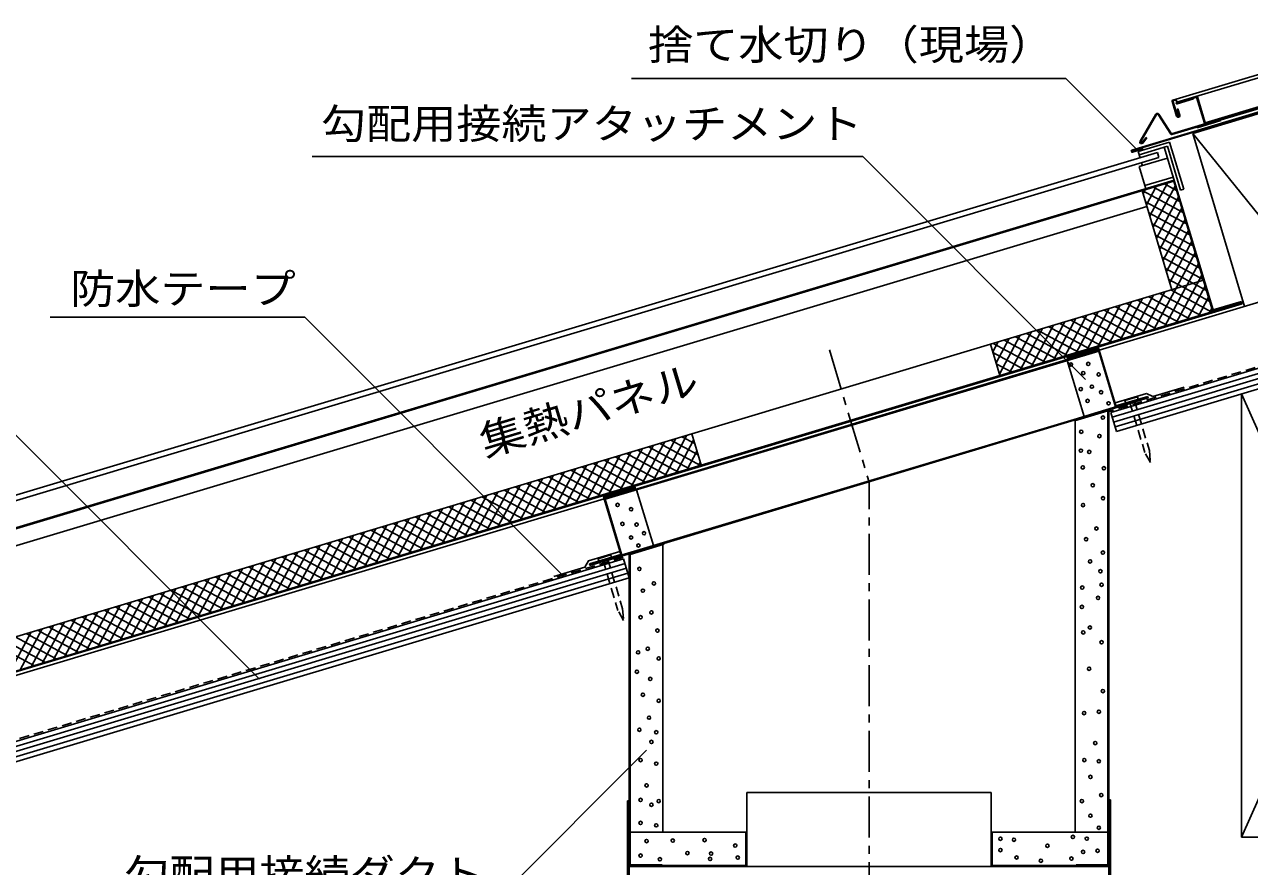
# Model space of a CAD drawing. Units: millimetres, scale not verified. Extents: x -947 to 764, y -596 to 489.
# Drawn here: x -373 to 373, y -74 to 439 of the extents above; entities that cross this region are included whole.
import ezdxf
from ezdxf.enums import TextEntityAlignment as Align

# ---------------------------------------------------------------- set-up
doc = ezdxf.new("R2010")
doc.units = ezdxf.units.MM
doc.header["$LTSCALE"] = 5
doc.linetypes.add('CHAIN1', pattern=[8, 5, -1, 1, -1])
doc.linetypes.add('DASHED1', pattern=[1.8, 1.2, -0.6])
doc.layers.add('3-1', color=7, linetype='Continuous')
doc.styles.add('ＭＳ ゴシック', font='')
doc.styles.get('ＭＳ ゴシック').set_extended_font_data('MS Gothic')

msp = doc.modelspace()

# ---------------------------------------------------------------- linework, layer by layer
at = {"layer": '3-1'}
for p, q in [((326.498, 392.836), (428.458, 423.426)), ((328.988, 391.495), (428.458, 421.338)), ((261.374, 405.962), (-3.241, 405.962)), ((304.168, 363.168), (261.374, 405.962)), ((397.102, 390.684), (301.54, 362.014)), ((325.828, 372.276), (390.002, 391.529)), ((325.971, 371.797), (390.145, 391.051)), ((328.893, 383.114), (326.163, 392.213)), ((326.642, 392.357), (328.557, 392.932)), ((329.371, 383.258), (326.642, 392.357)), ((328.988, 391.495), (328.557, 392.932)), ((329.084, 391.002), (341.057, 394.594)), ((329.228, 390.523), (339.285, 393.54)), ((339.285, 393.54), (339.141, 394.019)), ((345.798, 378.79), (341.057, 394.594)), ((346.277, 378.933), (341.536, 394.737)), ((346.277, 378.933), (385.548, 390.715)), ((306.623, 367.802), (316.297, 384.276)), ((316.728, 384.023), (307.054, 367.548)), ((325.409, 372.004), (317.578, 384.043)), ((325.828, 372.276), (317.997, 384.315)), ((329.659, 387.52), (329.18, 387.376)), ((330.329, 383.545), (329.18, 387.376)), ((330.808, 383.689), (329.659, 387.52)), ((381.848, 385.429), (338.746, 372.498)), ((341.411, 376.012), (341.296, 376.395)), ((341.4, 376.426), (341.643, 376.081)), ((341.411, 376.012), (355.779, 380.322)), ((343.419, 377.032), (343.662, 376.687)), ((345.387, 377.205), (346.422, 377.933)), ((345.439, 377.638), (345.681, 377.293)), ((347.458, 378.244), (347.701, 377.899)), ((349.477, 378.849), (349.72, 378.505)), ((351.445, 379.022), (352.479, 379.75)), ((351.496, 379.455), (351.739, 379.11)), ((353.516, 380.061), (353.758, 379.716)), ((355.535, 380.667), (355.78, 380.319)), ((355.78, 380.319), (355.664, 380.706)), ((324.666, 367.23), (305.51, 361.483)), ((310.415, 370.064), (307.871, 366.977)), ((310.801, 369.747), (308.257, 366.659)), ((310.415, 370.064), (310.801, 369.747)), ((324.666, 367.23), (333.287, 338.495)), ((338.746, 372.498), (370.356, 267.138)), ((338.746, 372.498), (413.458, 280.069)), ((-508.476, 113.203), (317.167, 360.908)), ((137.731, 358.441), (-197.838, 358.441)), ((273.454, 222.717), (137.731, 358.441)), ((301.319, 361.53), (301.276, 361.674)), ((301.54, 362.014), (301.727, 361.392)), ((308.096, 363.302), (301.727, 361.392)), ((302.067, 361.128), (308.197, 362.967)), ((305.51, 361.483), (306.631, 357.747)), ((323.325, 364.739), (306.085, 359.567)), ((308.096, 363.302), (308.197, 362.967)), ((317.167, 360.908), (318.086, 357.843)), ((321.41, 364.165), (351.152, 265.03)), ((323.325, 364.739), (331.372, 337.92)), ((323.421, 357.46), (306.181, 352.287)), ((306.181, 352.287), (310.204, 338.878)), ((307.55, 354.682), (308.096, 352.862)), ((327.444, 344.05), (-507.777, 93.472)), ((327.109, 343.428), (-507.154, 93.137)), ((326.87, 345.966), (309.629, 340.794)), ((327.109, 343.428), (350.96, 263.929)), ((307.953, 337.681), (326.056, 277.338)), ((332.85, 324.291), (307.973, 337.687)), ((308.49, 335.891), (309.742, 338.217)), ((310.522, 329.118), (316.515, 340.249)), ((312.553, 322.346), (323.288, 342.281)), ((314.585, 315.573), (327.995, 340.476)), ((330.818, 331.064), (314.746, 339.719)), ((328.786, 337.837), (321.518, 341.751)), ((333.287, 338.495), (331.372, 337.92)), ((334.882, 317.519), (309.979, 330.928)), ((316.617, 308.8), (330.027, 333.704)), ((-230.091, 40.112), (-516.021, 326.041)), ((310.826, 328.102), (-485.124, 89.306)), ((336.914, 310.746), (312.011, 324.155)), ((318.649, 302.027), (332.059, 326.931)), ((338.946, 303.973), (314.043, 317.382)), ((320.681, 295.254), (334.09, 320.158)), ((340.978, 297.2), (316.074, 310.609)), ((322.713, 288.481), (336.122, 313.385)), ((324.745, 281.709), (338.154, 306.612)), ((315.049, 253.155), (340.186, 299.839)), ((343.01, 290.427), (318.106, 303.836)), ((345.042, 283.654), (320.138, 297.064)), ((321.822, 255.187), (342.218, 293.067)), ((428.458, 284.569), (281.757, 240.557)), ((347.074, 276.882), (322.17, 290.291)), ((328.595, 257.219), (344.25, 286.294)), ((345.213, 283.085), (215.428, 244.148)), ((349.106, 270.109), (324.202, 283.518)), ((350.367, 263.751), (325.464, 277.16)), ((335.368, 259.251), (346.282, 279.521)), ((368.68, 269.245), (221.175, 224.991)), ((368.823, 268.766), (221.319, 224.512)), ((287.958, 245.027), (301.367, 269.931)), ((294.731, 247.059), (308.14, 271.963)), ((323.276, 255.623), (298.372, 269.032)), ((301.504, 249.091), (314.913, 273.995)), ((330.049, 257.655), (305.145, 271.064)), ((308.276, 251.123), (321.686, 276.027)), ((336.822, 259.687), (311.918, 273.096)), ((343.595, 261.719), (318.691, 275.128)), ((342.141, 261.283), (348.314, 272.748)), ((368.536, 269.724), (350.816, 264.407)), ((368.392, 270.203), (351.152, 265.03)), ((368.392, 270.203), (368.823, 268.766)), ((260.867, 236.899), (274.276, 261.803)), ((267.639, 238.931), (281.049, 263.835)), ((274.412, 240.963), (287.822, 265.867)), ((302.958, 249.527), (278.054, 262.936)), ((281.185, 242.995), (294.594, 267.899)), ((309.73, 251.559), (284.827, 264.968)), ((316.503, 253.591), (291.6, 267)), ((348.913, 263.315), (350.346, 265.975)), ((-202.364, 260.512), (-357.613, 260.512)), ((-45.976, 104.125), (-202.364, 260.512)), ((240.548, 230.803), (253.957, 255.707)), ((247.321, 232.835), (260.73, 257.739)), ((275.866, 241.399), (250.963, 254.809)), ((254.094, 234.867), (267.503, 259.771)), ((282.639, 243.431), (257.735, 256.841)), ((289.412, 245.463), (264.508, 258.872)), ((296.185, 247.495), (271.281, 260.904)), ((218.86, 232.71), (226.866, 247.579)), ((220.891, 225.937), (233.639, 249.611)), ((248.775, 233.272), (223.871, 246.681)), ((227.002, 226.74), (240.412, 251.643)), ((255.548, 235.304), (230.644, 248.713)), ((233.775, 228.771), (247.185, 253.675)), ((262.321, 237.335), (237.417, 250.745)), ((269.094, 239.367), (244.19, 252.777)), ((215.428, 244.148), (33.442, 189.549)), ((215.428, 244.148), (221.319, 224.512)), ((216.828, 239.482), (220.093, 245.547)), ((235.229, 229.208), (216.959, 239.045)), ((242.002, 231.24), (217.099, 244.649)), ((281.757, 240.557), (261.643, 234.522)), ((281.422, 239.934), (261.787, 234.043)), ((281.326, 241.993), (262.17, 236.246)), ((281.47, 241.515), (262.314, 235.767)), ((281.614, 241.036), (262.457, 235.288)), ((281.757, 240.557), (281.183, 242.472)), ((281.422, 239.934), (291.624, 205.931)), ((281.757, 240.557), (291.959, 206.554)), ((425.01, 243.339), (288.798, 202.474)), ((425.872, 240.466), (289.66, 199.6)), ((261.643, 234.522), (0.158, 156.073)), ((261.787, 234.043), (0.301, 155.594)), ((228.457, 227.176), (218.991, 232.273)), ((261.643, 234.522), (261.787, 234.043)), ((262.601, 234.809), (262.026, 236.725)), ((262.266, 234.187), (272.467, 200.184)), ((426.734, 237.592), (290.522, 196.727)), ((427.596, 234.719), (291.384, 193.853)), ((428.458, 231.845), (292.246, 190.98)), ((221.175, 224.991), (39.189, 170.393)), ((221.319, 224.512), (39.333, 169.914)), ((221.684, 225.144), (221.023, 225.5)), ((314.452, 212.258), (333.413, 217.947)), ((291.384, 208.47), (310.54, 214.217)), ((311.279, 212.35), (291.959, 206.554)), ((303.282, 209.429), (300.408, 208.567)), ((311.423, 211.872), (303.282, 209.429)), ((303.425, 208.95), (303.282, 209.429)), ((311.567, 211.393), (303.425, 208.95)), ((305.101, 212.063), (305.532, 210.626)), ((310.54, 214.217), (314.452, 212.258)), ((311.279, 212.35), (311.567, 211.393)), ((368.458, -56.156), (368.458, 213.844)), ((368.458, 213.844), (488.458, -56.156)), ((368.458, -56.156), (488.458, 213.844)), ((300.408, 208.567), (266.405, 198.366)), ((300.552, 208.088), (266.549, 197.887)), ((287.021, 203.507), (266.693, 197.408)), ((287.021, 203.507), (287.021, -72.99)), ((287.621, 204.209), (287.621, -73.99)), ((288.798, 202.474), (292.246, 190.98)), ((300.552, 208.088), (300.408, 208.567)), ((303.425, 208.95), (300.552, 208.088)), ((266.405, 198.366), (16.25, 123.315)), ((266.549, 197.887), (16.393, 122.836)), ((266.693, 197.408), (266.405, 198.366)), ((267.021, 197.506), (267.021, -52.99)), ((33.442, 189.549), (-410.988, 56.214)), ((17.045, 163.749), (30.454, 188.653)), ((35.236, 183.567), (27.459, 187.754)), ((33.442, 189.549), (39.333, 169.914)), ((-10.046, 155.621), (3.363, 180.525)), ((-3.274, 157.653), (10.136, 182.557)), ((25.272, 166.217), (0.368, 179.627)), ((3.499, 159.685), (16.908, 184.589)), ((32.045, 168.249), (7.141, 181.659)), ((10.272, 161.717), (23.681, 186.621)), ((38.817, 170.281), (13.914, 183.691)), ((37.268, 176.794), (20.687, 185.722)), ((23.818, 165.781), (34.577, 185.764)), ((-37.138, 147.494), (-23.729, 172.397)), ((-30.365, 149.526), (-16.956, 174.429)), ((-23.592, 151.558), (-10.183, 176.461)), ((4.953, 160.122), (-19.95, 173.531)), ((-16.819, 153.589), (-3.41, 178.493)), ((11.726, 162.153), (-13.178, 175.563)), ((18.499, 164.185), (-6.405, 177.595)), ((30.59, 167.813), (36.609, 178.991)), ((37.363, 169.845), (38.641, 172.218)), ((39.189, 170.393), (-410.03, 35.621)), ((-64.229, 139.366), (-50.82, 164.27)), ((-57.456, 141.398), (-44.047, 166.301)), ((-50.683, 143.43), (-37.274, 168.333)), ((-22.138, 151.994), (-47.042, 165.403)), ((-43.911, 145.462), (-30.501, 170.365)), ((-15.365, 154.026), (-40.269, 167.435)), ((-8.592, 156.058), (-33.496, 169.467)), ((-1.82, 158.09), (-26.723, 171.499)), ((-84.548, 133.27), (-71.138, 158.174)), ((-77.775, 135.302), (-64.366, 160.206)), ((-49.229, 143.866), (-74.133, 157.275)), ((-71.002, 137.334), (-57.593, 162.238)), ((-42.457, 145.898), (-67.36, 159.307)), ((-35.684, 147.93), (-60.587, 161.339)), ((-28.911, 149.962), (-53.815, 163.371)), ((-1.231, 157.222), (-20.388, 151.475)), ((-0.8, 155.785), (-1.375, 157.701)), ((-19.957, 150.038), (-946.524, -127.945)), ((-111.639, 125.142), (-98.23, 150.046)), ((-104.866, 127.174), (-91.457, 152.078)), ((-98.093, 129.206), (-84.684, 154.11)), ((-69.548, 137.77), (-94.452, 151.179)), ((-91.32, 131.238), (-77.911, 156.142)), ((-62.775, 139.802), (-87.679, 153.211)), ((-56.002, 141.834), (-80.906, 155.243)), ((-19.957, 150.038), (-20.531, 151.954)), ((-1.088, 156.743), (-20.244, 150.996)), ((-0.944, 156.264), (-20.1, 150.517)), ((0.158, 156.073), (-19.957, 150.038)), ((-19.957, 150.038), (-9.755, 116.035)), ((-19.334, 149.703), (-9.133, 115.7)), ((-0.178, 155.45), (10.024, 121.447)), ((-138.73, 117.014), (-125.321, 141.918)), ((-131.957, 119.046), (-118.548, 143.95)), ((-125.185, 121.078), (-111.775, 145.982)), ((-96.639, 129.642), (-121.543, 143.052)), ((-118.412, 123.11), (-105.002, 148.014)), ((-89.866, 131.674), (-114.77, 145.084)), ((-83.094, 133.706), (-107.997, 147.115)), ((-76.321, 135.738), (-101.224, 149.147)), ((-159.049, 110.919), (-145.639, 135.822)), ((-152.276, 112.951), (-138.867, 137.854)), ((-123.731, 121.515), (-148.634, 134.924)), ((-145.503, 114.982), (-132.094, 139.886)), ((-116.958, 123.547), (-141.861, 136.956)), ((-110.185, 125.578), (-135.089, 138.988)), ((-103.412, 127.61), (-128.316, 141.02)), ((-186.14, 102.791), (-172.731, 127.694)), ((-179.367, 104.823), (-165.958, 129.726)), ((-172.594, 106.855), (-159.185, 131.758)), ((-144.049, 115.419), (-168.953, 128.828)), ((-165.822, 108.887), (-152.412, 133.79)), ((-137.276, 117.451), (-162.18, 130.86)), ((-130.503, 119.483), (-155.407, 132.892)), ((-213.231, 94.663), (-199.822, 119.567)), ((-206.458, 96.695), (-193.049, 121.599)), ((-199.686, 98.727), (-186.276, 123.631)), ((-171.14, 107.291), (-196.044, 120.7)), ((-192.913, 100.759), (-179.504, 125.663)), ((-164.367, 109.323), (-189.271, 122.732)), ((-157.595, 111.355), (-182.498, 124.764)), ((-150.822, 113.387), (-175.725, 126.796)), ((16.25, 123.315), (-17.753, 113.114)), ((16.393, 122.836), (-17.609, 112.635)), ((16.537, 122.357), (-4.179, 116.142)), ((15.821, 122.143), (15.821, -52.99)), ((16.537, 122.357), (16.25, 123.315)), ((-8.127, 113.392), (-935.461, -164.822)), ((-233.55, 88.567), (-220.141, 113.471)), ((-226.777, 90.599), (-213.368, 115.503)), ((-198.232, 99.163), (-223.135, 112.572)), ((-220.004, 92.631), (-206.595, 117.535)), ((-191.459, 101.195), (-216.362, 114.604)), ((-184.686, 103.227), (-209.59, 116.636)), ((-177.913, 105.259), (-202.817, 118.668)), ((-9.755, 116.035), (-28.912, 110.288)), ((-17.753, 113.114), (-20.627, 112.252)), ((-17.609, 112.635), (-20.483, 111.773)), ((-17.609, 112.635), (-17.753, 113.114)), ((-15.933, 115.748), (-15.502, 114.311)), ((-8.127, 113.392), (-4.679, 101.898)), ((-4.679, 116.514), (-4.679, -73.99)), ((-4.179, 116.142), (-4.179, -72.99)), ((266.58, 114.521), (267.179, 114.495)), ((-7.265, 110.518), (-934.599, -167.695)), ((-6.403, 107.645), (-933.737, -170.569)), ((-5.541, 104.771), (-932.874, -173.442)), ((-260.641, 80.439), (-247.232, 105.343)), ((-253.868, 82.471), (-240.459, 107.375)), ((-247.095, 84.503), (-233.686, 109.407)), ((-218.55, 93.067), (-243.454, 106.477)), ((-240.323, 86.535), (-226.913, 111.439)), ((-211.777, 95.099), (-236.681, 108.509)), ((-205.004, 97.131), (-229.908, 110.54)), ((-28.912, 110.288), (-28.768, 109.809)), ((-28.624, 109.33), (-28.768, 109.809)), ((-20.483, 111.773), (-28.624, 109.33)), ((-4.679, 101.898), (-932.012, -176.315)), ((-287.732, 72.312), (-274.323, 97.215)), ((-280.96, 74.344), (-267.55, 99.247)), ((-274.187, 76.376), (-260.778, 101.279)), ((-245.641, 84.94), (-270.545, 98.349)), ((-267.414, 78.407), (-254.005, 103.311)), ((-238.869, 86.971), (-263.772, 100.381)), ((-232.096, 89.003), (-256.999, 102.413)), ((-225.323, 91.035), (-250.227, 104.445)), ((-308.051, 66.216), (-294.642, 91.119)), ((-301.278, 68.248), (-287.869, 93.151)), ((-272.733, 76.812), (-297.636, 90.221)), ((-294.505, 70.28), (-281.096, 95.183)), ((-265.96, 78.844), (-290.864, 92.253)), ((-259.187, 80.876), (-284.091, 94.285)), ((-252.414, 82.908), (-277.318, 96.317)), ((-335.142, 58.088), (-321.733, 82.992)), ((-328.369, 60.12), (-314.96, 85.024)), ((-321.597, 62.152), (-308.187, 87.056)), ((-293.051, 70.716), (-317.955, 84.125)), ((-314.824, 64.184), (-301.414, 89.088)), ((-286.278, 72.748), (-311.182, 86.157)), ((-279.506, 74.78), (-304.409, 88.189)), ((-367.552, 48.365), (-416.548, 74.746)), ((-362.234, 49.96), (-348.824, 74.864)), ((-355.461, 51.992), (-342.051, 76.896)), ((-348.688, 54.024), (-335.279, 78.928)), ((-320.143, 62.588), (-345.046, 75.997)), ((-341.915, 56.056), (-328.506, 80.96)), ((-313.37, 64.62), (-338.273, 78.029)), ((-306.597, 66.652), (-331.501, 80.061)), ((-299.824, 68.684), (-324.728, 82.093)), ((-382.552, 43.864), (-369.143, 68.768)), ((-375.779, 45.896), (-362.37, 70.8)), ((-347.234, 54.46), (-372.137, 67.87)), ((-369.006, 47.928), (-355.597, 72.832)), ((-340.461, 56.492), (-365.365, 69.902)), ((-333.688, 58.524), (-358.592, 71.933)), ((-326.915, 60.556), (-351.819, 73.965)), ((-360.779, 50.396), (-385.683, 63.806)), ((-354.007, 52.428), (-378.91, 65.838)), ((5.886, -3.168), (-87.888, -96.943)), ((66.971, -28.99), (66.971, -73.99)), ((215.971, -28.99), (66.971, -28.99)), ((66.971, -28.99), (66.971, -73.99)), ((215.971, -28.99), (66.971, -28.99)), ((215.971, -28.99), (215.971, -73.99)), ((215.971, -28.99), (215.971, -73.99)), ((-5.679, -33.99), (-5.679, -244.99)), ((-5.679, -33.99), (-4.679, -33.99)), ((287.621, -33.49), (288.621, -33.49)), ((288.621, -33.49), (288.621, -244.99)), ((-4.179, -52.99), (66.471, -52.99)), ((66.471, -73.99), (66.471, -52.99)), ((216.471, -52.99), (287.021, -52.99)), ((216.471, -73.99), (216.471, -52.99)), ((368.458, -56.156), (488.458, -56.156)), ((-4.679, -73.49), (66.471, -73.49)), ((-4.679, -73.99), (66.471, -73.99)), ((-4.679, -73.99), (-4.679, -243.99)), ((66.471, -73.99), (216.471, -73.99)), ((215.971, -73.99), (66.971, -73.99)), ((215.971, -73.99), (66.971, -73.99)), ((216.471, -73.49), (287.621, -73.49)), ((216.471, -73.99), (287.621, -73.99)), ((267.621, -72.99), (267.621, -73.49)), ((267.621, -72.99), (287.021, -72.99)), ((287.621, -73.99), (287.621, -243.99))]:
    msp.add_line(p, q, dxfattribs=at)
at = {"layer": '3-1', "linetype": 'CHAIN1'}
for p in [(117.289, 240.668), (141.471, -496.32)]:
    msp.add_line(p, (141.471, 160.063), dxfattribs=at)
at = {"layer": '3-1', "linetype": 'DASHED1'}
for p, q in [((428.458, 245.418), (287.621, 203.165)), ((300.264, 209.046), (309.498, 178.267)), ((303.138, 209.908), (312.308, 179.343)), ((-8.415, 114.35), (-935.748, -163.864)), ((-20.77, 112.731), (-11.536, 81.952)), ((-17.897, 113.593), (-8.727, 83.028))]:
    msp.add_line(p, q, dxfattribs=at)
at = {"layer": '3-1'}
for points in [[(301.679, 362.421), (396.666, 390.919), (393.893, 400.162)], [(-508.476, 113.203), (-507.557, 110.138), (318.086, 357.843)], [(305.101, 212.063), (297.439, 209.764), (297.87, 208.327)], [(39.333, 169.914), (-409.886, 35.142), (-429.043, 29.395)], [(0.158, 156.073), (0.301, 155.594), (-19.334, 149.703)], [(-10.33, 117.951), (-29.487, 112.204), (-31.674, 108.416), (-50.635, 102.727)], [(-20.483, 111.773), (-20.627, 112.252), (-28.768, 109.809)], [(-15.933, 115.748), (-23.596, 113.449), (-23.165, 112.012)], [(-4.179, -72.99), (15.321, -72.99), (15.321, -73.49)]]:
    msp.add_lwpolyline(points, dxfattribs=at)
at = {"layer": '3-1', "linetype": 'DASHED1'}
for points in [[(312.308, 179.343), (312.911, 172.12), (309.498, 178.267)], [(-8.727, 83.028), (-8.124, 75.805), (-11.536, 81.952)]]:
    msp.add_lwpolyline(points, dxfattribs=at)
at = {"layer": '3-1'}
for centre in [(264.526, 231.763), (275.025, 232.138), (272.025, 226.514), (281.399, 225.764), (270.526, 216.765), (277.275, 218.265), (274.65, 209.641), (282.899, 214.89), (287.398, 208.141), (283.954, 199.487), (270.805, 190.772), (281.825, 188.198), (270.592, 179.304), (275.688, 178.523), (271.737, 169.126), (284.557, 168.583), (277.833, 158.211), (284.056, 150.296), (-11.811, 146.275), (-3.562, 143.65), (271.857, 146.167), (-8.811, 134.651), (-0.188, 134.276), (-3.562, 126.402), (4.312, 129.027), (279.996, 131.886), (0.937, 121.528), (273.706, 125.321), (276.14, 111.828), (284.02, 117.233), (1.474, 107.289), (282.444, 105.823), (10.317, 98.446), (283.188, 97.593), (3.685, 94.025), (271.367, 95.908), (281.001, 89.598), (271.172, 84.137), (2.211, 77.813), (8.843, 80.76), (12.528, 69.707), (271.991, 68.575), (276.087, 71.579), (283.185, 62.569), (0.737, 56.443), (6.632, 58.653), (13.265, 52.758), (0, 44.652), (275.541, 46.461), (8.106, 40.231), (3.685, 30.651), (284.004, 32.811), (13.265, 26.966), (7.369, 16.65), (272.538, 19.433), (281.547, 20.252), (1.474, 9.281), (11.791, 7.807), (8.843, 1.911), (279.288, 1.175), (2.211, -9.142), (11.791, -11.353), (272.656, -9.142), (281.498, -9.879), (276.34, -19.459), (5.895, -24.617), (282.972, -30.512), (2.211, -33.46), (8.843, -36.408), (13.265, -34.197), (271.182, -34.197), (276.34, -43.04), (2.211, -47.461), (11.791, -48.935), (281.498, -50.409), (5.895, -58.515), (21.833, -58.202), (41.251, -57.911), (221.489, -57.07), (229.791, -57.743), (265.691, -55.948), (274.129, -57.041), (2.211, -67.358), (30.765, -65.872), (45.231, -66.163), (59.891, -61.212), (221.489, -64.025), (250.209, -61.333), (271.919, -65.147), (280.761, -64.41), (14.001, -69.568), (44.551, -69.367), (61.444, -68.591), (231.361, -68.513), (246.17, -70.532), (264.793, -69.186)]:
    msp.add_circle(centre, 1, dxfattribs=at)
for centre, radius, start, end in [((326.642, 392.357), 0.5, 106.70005, 196.70005), ((329.084, 391.002), 0.5, 106.70005, 286.70005), ((341.057, 394.594), 0.5, 16.70005, 106.70005), ((317.159, 383.77), 1, 33.04005, 149.57895), ((317.159, 383.77), 0.5, 33.04005, 149.57895), ((329.85, 383.401), 1, 196.70005, 16.70005), ((329.85, 383.401), 0.5, 196.70005, 16.70005), ((346.277, 378.933), 0.5, 196.70005, 286.70005), ((307.485, 367.295), 1, 149.57896, 320.51413), ((307.485, 367.295), 0.5, 149.57896, 320.51413), ((325.828, 372.276), 0.5, 213.04005, 286.70005), ((301.851, 361.847), 0.6, 106.7, 196.7), ((301.894, 361.703), 0.6, 196.7, 286.7)]:
    msp.add_arc(centre, radius, start, end, dxfattribs=at)

# ---------------------------------------------------------------- texts
at = {"layer": '3-1', "style": 'ＭＳ ゴシック', "width": 1.1}
for s, p in [('捨て水切り（現場）', (6.78, 411.972)), ('勾配用接続アタッチメント', (-192.567, 363.797)), ('防水テープ', (-345.4, 263.293)), ('勾配用接続ダクト', (-312.548, -93.424))]:
    msp.add_text(s, height=18.33, dxfattribs=at).set_placement(p, align=Align.BOTTOM_LEFT)
msp.add_text('集熱パネル', height=18.33, rotation=16.7, dxfattribs=at).set_placement((-90.944, 170.18), align=Align.BOTTOM_LEFT)

doc.saveas('drawing.dxf')
